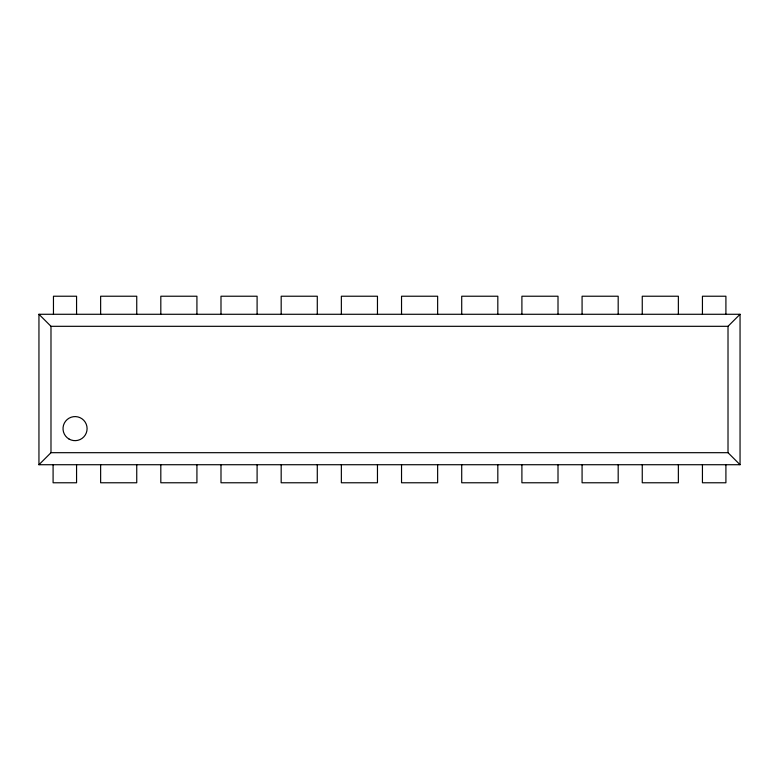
<?xml version="1.0" encoding="UTF-8"?>
<svg xmlns="http://www.w3.org/2000/svg" width="779" height="779" viewBox="0 0 779 779"><rect width="100%" height="100%" fill="white"/><g stroke="black" fill="none" stroke-linecap="round" stroke-linejoin="round"><path stroke-width="1.17" d="M38.95 464.722L50.986 452.687L728.014 452.687L740.05 464.722L740.05 314.278L38.95 314.278L38.95 464.722L740.05 464.722M38.95 314.278L50.986 326.313L728.014 326.313L740.05 314.278M728.014 326.313L728.014 452.687M725.911 314.278L725.911 296.224L702.434 296.224L702.434 314.278M725.911 464.722L725.911 482.776L702.434 482.776L702.434 464.722M678.363 314.278L678.363 296.224L642.256 296.224L642.256 314.278M678.363 464.722L678.363 482.776L642.256 482.776L642.256 464.722M618.185 314.278L618.185 296.224L582.079 296.224L582.079 314.278M618.185 464.722L618.185 482.776L582.079 482.776L582.079 464.722M558.007 314.278L558.007 296.224L521.901 296.224L521.901 314.278M558.007 464.722L558.007 482.776L521.901 482.776L521.901 464.722M497.82 314.278L497.82 296.224L461.713 296.224L461.713 314.278M497.82 464.722L497.82 482.776L461.713 482.776L461.713 464.722M437.642 314.278L437.642 296.224L401.536 296.224L401.536 314.278M437.642 464.722L437.642 482.776L401.536 482.776L401.536 464.722M377.464 314.278L377.464 296.224L341.358 296.224L341.358 314.278M377.464 464.722L377.464 482.776L341.358 482.776L341.358 464.722M317.287 314.278L317.287 296.224L281.18 296.224L281.18 314.278M317.287 464.722L317.287 482.776L281.18 482.776L281.18 464.722M257.099 314.278L257.099 296.224L220.993 296.224L220.993 314.278M257.099 464.722L257.099 482.776L220.993 482.776L220.993 464.722M196.921 314.278L196.921 296.224L160.815 296.224L160.815 314.278M196.921 464.722L196.921 482.776L160.815 482.776L160.815 464.722M136.744 314.278L136.744 296.224L100.637 296.224L100.637 314.278M136.744 464.722L136.744 482.776L100.637 482.776L100.637 464.722M76.566 314.278L76.566 296.224L53.459 296.224L53.459 314.278M76.566 464.722L76.566 482.776L53.089 482.776L53.089 464.722M50.986 326.313L50.986 452.687M69.039 439.044A12.036 12.036 0 0 0 87.092 428.616A12.036 12.036 0 0 0 69.039 418.196A12.036 12.036 0 0 0 69.039 439.044"/></g></svg>
